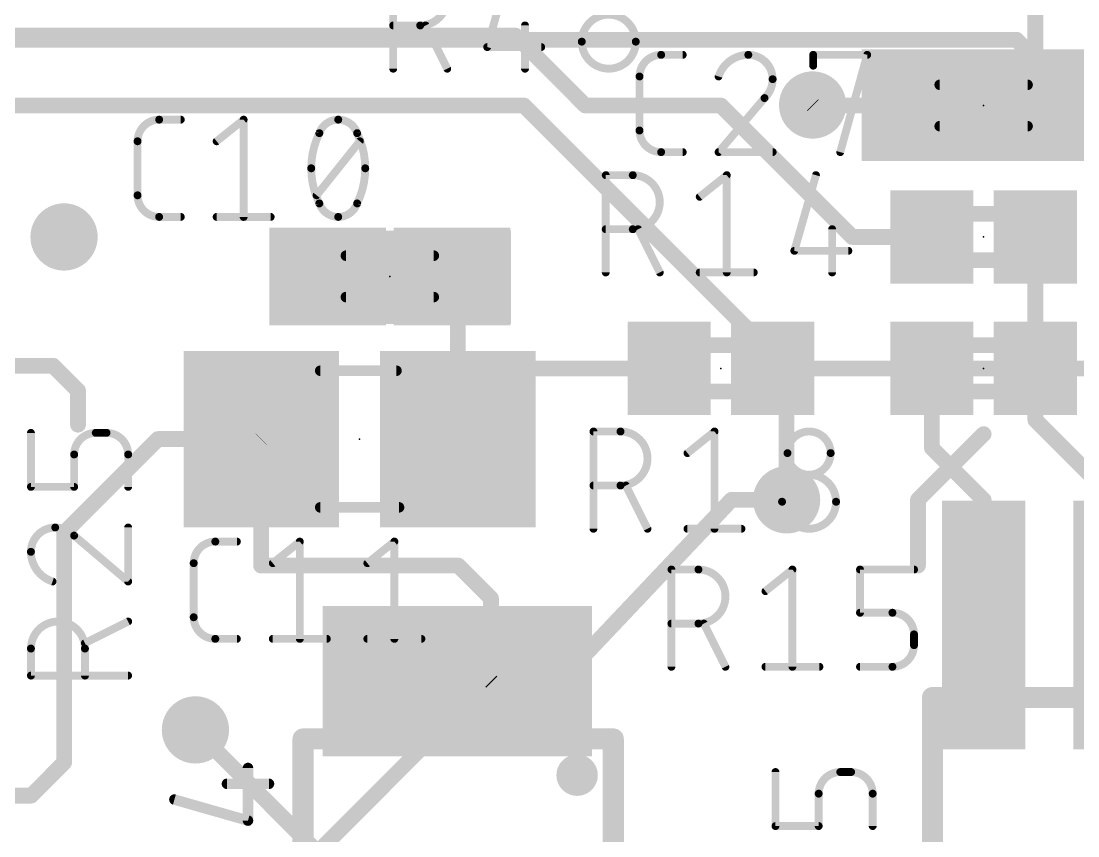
# Model space of a CAD drawing. Extents: x -2.3 to 95.2, y -2.6 to 57.4.
# Drawn here: x 30.07 to 40.28, y 15.8 to 23.67 of the extents above; entities that cross this region are included whole.
import ezdxf

# ---------------------------------------------------------------- set-up
doc = ezdxf.new("R2010")
doc.units = 0
for name, color, linetype in [('1', 12, 'CONTINUOUS'), ('16', 132, 'CONTINUOUS'), ('18', 110, 'CONTINUOUS'), ('21', 253, 'CONTINUOUS'), ('23', 53, 'CONTINUOUS'), ('25', 253, 'CONTINUOUS'), ('29', 253, 'CONTINUOUS'), ('51', 253, 'CONTINUOUS')]:
    doc.layers.add(name, color=color, linetype=linetype)

# ---------------------------------------------------------------- blocks, each defined once
blk = doc.blocks.new('RECT')
blk.add_solid([(-0.5, -0.5), (0.5, -0.5), (-0.5, 0.5), (0.5, 0.5)])
blk = doc.blocks.new('ROUNDV')
at = {"const_width": 0.5}
blk.add_lwpolyline([(0, -0.25, 1), (0, 0.25, 1), (0, -0.25)], format="xyb", dxfattribs=at)

msp = doc.modelspace()

# ---------------------------------------------------------------- linework, layer by layer
at = {"layer": '1'}
for points, const_width in [([(39.87, 24.13), (39.87, 23.03)], 0.1524), ([(34.8439, 23.5352), (29.5275, 23.5352)], 0.1524), ([(35.5191, 22.86), (34.8439, 23.5352)], 0.1524), ([(39.87, 23.03), (39.97, 22.86)], 0.1524), ([(36.83, 22.86), (35.5191, 22.86)], 0.1524), ([(38.1, 21.59), (36.83, 22.86)], 0.1524), ([(37.7212, 22.86), (37.7164, 22.8648)], 0.1524), ([(38.77, 22.86), (37.7212, 22.86)], 0.1524), ([(39.97, 22.86), (40.9575, 22.86)], 0.1524), ([(38.1, 21.59), (38.87, 21.59)], 0.1524), ([(39.87, 21.59), (39.87, 20.32)], 0.1524), ([(34.2296, 21.209), (34.2875, 21.1511)], 0.1524), ([(34.2875, 21.1511), (34.2875, 20.32)], 0.1524), ([(34.2875, 20.32), (34.2875, 19.6375)], 0.1524), ([(36.33, 20.32), (34.2875, 20.32)], 0.1524), ([(37.33, 20.32), (38.87, 20.32)], 0.1524), ([(38.87, 20.32), (38.87, 19.55)], 0.1524), ([(39.87, 20.32), (39.87, 19.82)], 0.1524), ([(39.87, 19.82), (40.64, 19.05)], 0.1524), ([(30.48, 18.73), (31.3875, 19.6375)], 0.1524), ([(31.3875, 19.6375), (32.3875, 19.6375)], 0.1524), ([(32.385, 19.635), (32.3875, 19.6375)], 0.1524), ([(32.385, 18.415), (32.385, 19.635)], 0.1524), ([(38.87, 19.55), (39.37, 19.05)], 0.1524), ([(35.265, 17.29), (36.9316, 19.05)], 0.1524), ([(36.9316, 19.05), (37.465, 19.05)], 0.1524), ([(39.37, 19.05), (39.37, 17.84)], 0.1524), ([(30.48, 16.51), (30.48, 18.73)], 0.1524), ([(34.29, 18.415), (32.385, 18.415)], 0.1524), ([(34.6075, 18.0975), (34.29, 18.415)], 0.1524), ([(34.6075, 17.2975), (34.6075, 18.0975)], 0.1524), ([(34.615, 17.29), (34.6075, 17.2975)], 0.1524), ([(33.965, 16.6804), (33.965, 17.29)], 0.15), ([(32.8421, 15.5575), (33.965, 16.6804)], 0.15), ([(30.48, 16.51), (30.1625, 16.1925)], 0.1524), ([(30.1625, 16.1925), (26.9875, 16.1925)], 0.1524)]:
    msp.add_lwpolyline(points, dxfattribs=dict(at, const_width=const_width))
for points, const_width in [([(34.8709, 23.5621, 1), (34.817, 23.5083)], 0.0762), ([(34.8439, 23.4971, 1), (34.8439, 23.5733)], 0.0762), ([(39.9028, 23.0493, 1), (39.8372, 23.0107)], 0.0762), ([(39.8319, 23.03, 1), (39.9081, 23.03)], 0.0762), ([(35.5191, 22.8981, 1), (35.5191, 22.8219)], 0.0762), ([(35.4922, 22.8331, 1), (35.5461, 22.8869)], 0.0762), ([(36.8569, 22.8869, 1), (36.8031, 22.8331)], 0.0762), ([(36.83, 22.8219, 1), (36.83, 22.8981)], 0.0762), ([(37.7434, 22.8917, 1), (37.6895, 22.8379)], 0.0762), ([(37.7212, 22.8981, 1), (37.7212, 22.8219)], 0.0762), ([(37.6943, 22.8331, 1), (37.7482, 22.8869)], 0.0762), ([(38.77, 22.8219, 1), (38.77, 22.8981)], 0.0762), ([(39.97, 22.8981, 1), (39.97, 22.8219)], 0.0762), ([(39.9372, 22.8407, 1), (40.0028, 22.8793)], 0.0762), ([(38.1, 21.6281, 1), (38.1, 21.5519)], 0.0762), ([(38.87, 21.5519, 1), (38.87, 21.6281)], 0.0762), ([(39.9081, 21.59, 1), (39.8319, 21.59)], 0.0762), ([(38.0731, 21.5631, 1), (38.1269, 21.6169)], 0.0762), ([(34.2565, 21.2359, 1), (34.2027, 21.1821)], 0.0762), ([(34.3256, 21.1511, 1), (34.2494, 21.1511)], 0.0762), ([(34.2606, 21.1242, 1), (34.3144, 21.178)], 0.0762), ([(34.3256, 20.32, 1), (34.2494, 20.32)], 0.0762), ([(34.2875, 20.3581, 1), (34.2875, 20.2819)], 0.0762), ([(34.2494, 20.32, 1), (34.3256, 20.32)], 0.0762), ([(36.33, 20.2819, 1), (36.33, 20.3581)], 0.0762), ([(37.33, 20.3581, 1), (37.33, 20.2819)], 0.0762), ([(38.9081, 20.32, 1), (38.8319, 20.32)], 0.0762), ([(38.87, 20.2819, 1), (38.87, 20.3581)], 0.0762), ([(39.9081, 20.32, 1), (39.8319, 20.32)], 0.0762), ([(39.8319, 20.32, 1), (39.9081, 20.32)], 0.0762), ([(39.8319, 19.82, 1), (39.9081, 19.82)], 0.0762), ([(39.8969, 19.8469, 1), (39.8431, 19.7931)], 0.0762), ([(31.3875, 19.6756, 1), (31.3875, 19.5994)], 0.0762), ([(31.4144, 19.6106, 1), (31.3606, 19.6644)], 0.0762), ([(32.4231, 19.635, 1), (32.3469, 19.635)], 0.0762), ([(32.3581, 19.6619, 1), (32.4119, 19.6081)], 0.0762), ([(32.4144, 19.6106, 1), (32.3606, 19.6644)], 0.0762), ([(32.3875, 19.5994, 1), (32.3875, 19.6756)], 0.0762), ([(34.2494, 19.6375, 1), (34.3256, 19.6375)], 0.0762), ([(38.8969, 19.5769, 1), (38.8431, 19.5231)], 0.0762), ([(38.8319, 19.55, 1), (38.9081, 19.55)], 0.0762), ([(36.9316, 19.0881, 1), (36.9316, 19.0119)], 0.0762), ([(36.9593, 19.0238, 1), (36.9039, 19.0762)], 0.0762), ([(37.465, 19.0119, 1), (37.465, 19.0881)], 0.0762), ([(39.4081, 19.05, 1), (39.3319, 19.05)], 0.0762), ([(39.3431, 19.0231, 1), (39.3969, 19.0769)], 0.0762), ([(30.5181, 18.73, 1), (30.4419, 18.73)], 0.0762), ([(30.4531, 18.7569, 1), (30.5069, 18.7031)], 0.0762), ([(32.385, 18.4531, 1), (32.385, 18.3769)], 0.0762), ([(34.3169, 18.4419, 1), (34.2631, 18.3881)], 0.0762), ([(34.29, 18.3769, 1), (34.29, 18.4531)], 0.0762), ([(32.3469, 18.415, 1), (32.4231, 18.415)], 0.0762), ([(34.6456, 18.0975, 1), (34.5694, 18.0975)], 0.0762), ([(34.5806, 18.0706, 1), (34.6344, 18.1244)], 0.0762), ([(39.3319, 17.84, 1), (39.4081, 17.84)], 0.0762), ([(34.6344, 17.3244, 1), (34.5806, 17.2706)], 0.0762), ([(34.0025, 17.29, 1), (33.9275, 17.29)], 0.075), ([(34.5694, 17.2975, 1), (34.6456, 17.2975)], 0.0762), ([(34.5881, 17.2631, 1), (34.6419, 17.3169)], 0.0762), ([(35.2373, 17.3162, 1), (35.2927, 17.2638)], 0.0762), ([(33.9915, 16.6539, 1), (33.9385, 16.7069)], 0.075), ([(33.9275, 16.6804, 1), (34.0025, 16.6804)], 0.075), ([(30.5069, 16.4831, 1), (30.4531, 16.5369)], 0.0762), ([(30.4419, 16.51, 1), (30.5181, 16.51)], 0.0762), ([(30.1356, 16.2194, 1), (30.1894, 16.1656)], 0.0762), ([(30.1625, 16.1544, 1), (30.1625, 16.2306)], 0.0762)]:
    msp.add_lwpolyline(points, format="xyb", dxfattribs=dict(at, const_width=const_width))
at = {"layer": '16', "const_width": 0.1524}
for points in [[(39.6875, 23.495), (20.6375, 23.495)], [(40.64, 22.5425), (39.6875, 23.495)], [(27.94, 22.86), (34.925, 22.86)], [(34.925, 22.86), (37.465, 20.32)], [(37.465, 19.05), (37.465, 20.32)], [(37.465, 20.32), (40.9575, 20.32)], [(33.3375, 15.24), (31.75, 16.8275)]]:
    msp.add_lwpolyline(points, dxfattribs=at)
at = {"layer": '16', "const_width": 0.0762}
for points in [[(39.7144, 23.5219, 1), (39.6606, 23.4681)], [(39.6875, 23.4569, 1), (39.6875, 23.5331)], [(34.9519, 22.8869, 1), (34.8981, 22.8331)], [(34.925, 22.8219, 1), (34.925, 22.8981)], [(37.5031, 20.32, 1), (37.4269, 20.32)], [(37.465, 20.3581, 1), (37.465, 20.2819)], [(37.4381, 20.2931, 1), (37.4919, 20.3469)], [(37.4269, 19.05, 1), (37.5031, 19.05)], [(31.7769, 16.8544, 1), (31.7231, 16.8006)]]:
    msp.add_lwpolyline(points, format="xyb", dxfattribs=at)
at = {"layer": '21', "const_width": 0.2032}
for points in [[(38.875, 13.84), (38.875, 17.14)], [(32.79, 16.74), (32.79, 13.74)], [(35.79, 13.74), (35.79, 16.74)]]:
    msp.add_lwpolyline(points, dxfattribs=at)
at = {"layer": '21'}
for points, const_width in [([(38.9258, 17.14, 1), (38.8242, 17.14)], 0.1016), ([(32.8408, 16.74, 1), (32.7392, 16.74)], 0.1016), ([(35.8408, 16.74, 1), (35.7392, 16.74)], 0.1016), ([(35.44, 16.29, 1), (35.44, 16.49, 1), (35.44, 16.29)], 0.2)]:
    msp.add_lwpolyline(points, format="xyb", dxfattribs=dict(at, const_width=const_width))
at = {"layer": '23'}
for p in [(39.37, 22.86), (39.37, 21.59), (33.6296, 21.209), (36.83, 20.32), (39.37, 20.32), (33.3375, 19.6375)]:
    msp.add_point(p, dxfattribs=at)
at = {"layer": '25'}
for points, const_width in [([(33.6619, 23.2156), (33.6619, 24.1554)], 0.0762), ([(34.7795, 24.1554), (34.5706, 23.4244)], 0.0762), ([(33.923, 23.6333), (33.6619, 23.6333)], 0.0762), ([(34.1841, 23.2156), (33.9752, 23.6333)], 0.0762), ([(34.9361, 23.6333), (34.9361, 23.2156)], 0.0762), ([(34.5706, 23.4244), (35.0927, 23.4244)], 0.0762), ([(36.2522, 23.3494), (36.461, 23.3494)], 0.0762), ([(37.7223, 23.245), (37.7223, 23.3494)], 0.0762), ([(37.7223, 23.3494), (38.2444, 23.3494)], 0.0762), ([(38.2444, 23.3494), (37.9833, 22.4096)], 0.0762), ([(36.0433, 22.6184), (36.0433, 23.1406)], 0.0762), ([(37.2517, 22.9317), (36.8079, 22.4096)], 0.0762), ([(31.3994, 22.7232), (31.6083, 22.7232)], 0.0762), ([(31.9551, 22.5144), (32.2162, 22.7232)], 0.0762), ([(32.2162, 22.7232), (32.2162, 21.7834)], 0.0762), ([(31.1906, 21.9923), (31.1906, 22.5144)], 0.0762), ([(32.9217, 21.9923), (33.3394, 22.5144)], 0.0762), ([(36.461, 22.4096), (36.2522, 22.4096)], 0.0762), ([(36.8079, 22.4096), (37.33, 22.4096)], 0.0762), ([(35.7167, 21.2471), (35.7167, 22.1869)], 0.0762), ([(35.7167, 22.1869), (35.9778, 22.1869)], 0.0762), ([(36.6254, 21.9781), (36.8864, 22.1869)], 0.0762), ([(36.8864, 22.1869), (36.8864, 21.2471)], 0.0762), ([(37.7486, 22.1869), (37.5398, 21.4559)], 0.0762), ([(31.6083, 21.7834), (31.3994, 21.7834)], 0.0762), ([(31.9551, 21.7834), (32.4772, 21.7834)], 0.0762), ([(35.9778, 21.6648), (35.7167, 21.6648)], 0.0762), ([(36.2388, 21.2471), (36.03, 21.6648)], 0.0762), ([(37.9053, 21.6648), (37.9053, 21.2471)], 0.0762), ([(37.5398, 21.4559), (38.0619, 21.4559)], 0.0762), ([(36.6254, 21.2471), (37.1475, 21.2471)], 0.0762), ([(30.3755, 20.3454), (29.6768, 20.3454)], 0.1524), ([(30.6151, 20.1058), (30.3755, 20.3454)], 0.1524), ([(30.6151, 19.7763), (30.6151, 20.1058)], 0.1524), ([(30.1599, 19.1753), (30.1599, 19.6974)], 0.0762), ([(30.8908, 19.6974), (30.7864, 19.6974)], 0.0762), ([(35.5981, 18.7706), (35.5981, 19.7104)], 0.0762), ([(35.5981, 19.7104), (35.8592, 19.7104)], 0.0762), ([(36.5068, 19.5016), (36.7678, 19.7104)], 0.0762), ([(36.7678, 19.7104), (36.7678, 18.7706)], 0.0762), ([(39.37, 19.685), (38.735, 19.05)], 0.1524), ([(30.5776, 19.4885), (30.5776, 19.1753)], 0.0762), ([(31.0997, 19.1753), (31.0997, 19.4885)], 0.0762), ([(30.5776, 19.1753), (30.1599, 19.1753)], 0.0762), ([(35.8592, 19.1883), (35.5981, 19.1883)], 0.0762), ([(36.1202, 18.7706), (35.9114, 19.1883)], 0.0762), ([(38.735, 19.05), (38.735, 18.415)], 0.1524), ([(31.0997, 18.2609), (31.0997, 18.783)], 0.0762), ([(36.5068, 18.7706), (37.0289, 18.7706)], 0.0762), ([(30.5776, 18.7047), (31.0997, 18.2609)], 0.0762), ([(31.9422, 18.6469), (32.151, 18.6469)], 0.0762), ([(32.4979, 18.4381), (32.7589, 18.6469)], 0.0762), ([(32.7589, 18.6469), (32.7589, 17.7071)], 0.0762), ([(33.4123, 18.4381), (33.6733, 18.6469)], 0.0762), ([(33.6733, 18.6469), (33.6733, 17.7071)], 0.0762), ([(31.7333, 17.9159), (31.7333, 18.4381)], 0.0762), ([(36.3517, 17.4371), (36.3517, 18.3769)], 0.0762), ([(36.3517, 18.3769), (36.6128, 18.3769)], 0.0762), ([(37.2604, 18.1681), (37.5214, 18.3769)], 0.0762), ([(37.5214, 18.3769), (37.5214, 17.4371)], 0.0762), ([(38.1748, 17.9592), (38.1748, 18.3769)], 0.0762), ([(38.1748, 18.3769), (38.6969, 18.3769)], 0.0762), ([(38.4881, 17.9592), (38.1748, 17.9592)], 0.0762), ([(31.0997, 17.8743), (30.682, 17.6654)], 0.0762), ([(36.6128, 17.8548), (36.3517, 17.8548)], 0.0762), ([(36.8738, 17.4371), (36.665, 17.8548)], 0.0762), ([(38.6969, 17.6459), (38.6969, 17.7504)], 0.0762), ([(32.151, 17.7071), (31.9422, 17.7071)], 0.0762), ([(32.4979, 17.7071), (33.02, 17.7071)], 0.0762), ([(33.4123, 17.7071), (33.9344, 17.7071)], 0.0762), ([(30.1599, 17.3522), (30.1599, 17.6132)], 0.0762), ([(30.682, 17.6132), (30.682, 17.3522)], 0.0762), ([(37.2604, 17.4371), (37.7825, 17.4371)], 0.0762), ([(38.1748, 17.4371), (38.4881, 17.4371)], 0.0762), ([(31.0997, 17.3522), (30.1599, 17.3522)], 0.0762), ([(32.258, 15.9512), (32.258, 16.4592)], 0.1016), ([(37.3575, 15.8983), (37.3575, 16.4204)], 0.0762), ([(38.0885, 16.4204), (37.984, 16.4204)], 0.0762), ([(32.0548, 16.3068), (32.4612, 16.3068)], 0.1016), ([(37.7752, 16.2115), (37.7752, 15.8983)], 0.0762), ([(38.2973, 15.8983), (38.2973, 16.2115)], 0.0762), ([(31.5468, 16.1544), (32.258, 15.9512)], 0.1016), ([(37.7752, 15.8983), (37.3575, 15.8983)], 0.0762)]:
    msp.add_lwpolyline(points, dxfattribs=dict(at, const_width=const_width))
for points, const_width in [([(33.923, 23.6333, 1), (33.923, 24.1554)], 0.0762), ([(36.0071, 23.4767, 1), (35.485, 23.4767)], 0.0762), ([(33.6619, 23.6523, 1), (33.6619, 23.6142)], 0.0381), ([(33.923, 23.6523, 1), (33.923, 23.6142)], 0.0381), ([(33.923, 23.6142, 1), (33.923, 23.6523)], 0.0381), ([(33.9922, 23.6418, 1), (33.9582, 23.6248)], 0.0381), ([(34.9552, 23.6333, 1), (34.9171, 23.6333)], 0.0381), ([(35.485, 23.4767, 1), (36.0071, 23.4767)], 0.0762), ([(35.5041, 23.4767, 1), (35.466, 23.4767)], 0.0381), ([(36.0262, 23.4767, 1), (35.9881, 23.4767)], 0.0381), ([(34.5706, 23.4435, 1), (34.5706, 23.4054)], 0.0381), ([(34.5523, 23.4297, 1), (34.589, 23.4192)], 0.0381), ([(35.0927, 23.4054, 1), (35.0927, 23.4435)], 0.0381), ([(35.466, 23.4767, 1), (35.5041, 23.4767)], 0.0381), ([(35.9881, 23.4767, 1), (36.0262, 23.4767)], 0.0381), ([(36.2522, 23.3494, 0.4142), (36.0433, 23.1406)], 0.0762), ([(36.2522, 23.3685, 1), (36.2522, 23.3304)], 0.0381), ([(36.2522, 23.3304, 1), (36.2522, 23.3684)], 0.0381), ([(36.461, 23.3304, 1), (36.461, 23.3685)], 0.0381), ([(37.0951, 23.3494, 0.3252), (36.8079, 23.1406)], 0.0762), ([(37.0951, 23.3685, 1), (37.0951, 23.3304)], 0.0381), ([(37.33, 23.1145, 0.4142), (37.0951, 23.3494)], 0.0762), ([(37.0951, 23.3304, 1), (37.0951, 23.3684)], 0.0381), ([(37.7223, 23.3685, 1), (37.7223, 23.3304)], 0.0381), ([(37.7413, 23.3494, 1), (37.7032, 23.3494)], 0.0381), ([(38.2628, 23.3443, 1), (38.226, 23.3545)], 0.0381), ([(38.2444, 23.3304, 1), (38.2444, 23.3685)], 0.0381), ([(33.6429, 23.2156, 1), (33.681, 23.2156)], 0.0381), ([(34.167, 23.2071, 1), (34.2011, 23.2241)], 0.0381), ([(34.9171, 23.2156, 1), (34.9552, 23.2156)], 0.0381), ([(37.7032, 23.245, 1), (37.7413, 23.245)], 0.0381), ([(36.0624, 23.1406, 1), (36.0243, 23.1406)], 0.0381), ([(36.0243, 23.1406, 1), (36.0624, 23.1406)], 0.0381), ([(36.7898, 23.1464, 1), (36.826, 23.1347)], 0.0381), ([(37.2517, 22.9317, 0.2052), (37.33, 23.1145)], 0.0762), ([(37.3491, 23.1144, 1), (37.311, 23.1145)], 0.0381), ([(37.311, 23.1145, 1), (37.3491, 23.1145)], 0.0381), ([(37.2385, 22.9455, 1), (37.2648, 22.9179)], 0.0381), ([(37.2662, 22.9194, 1), (37.2372, 22.944)], 0.0381), ([(31.3994, 22.7232, 0.4142), (31.1906, 22.5144)], 0.0762), ([(31.3994, 22.7423, 1), (31.3994, 22.7042)], 0.0381), ([(31.3994, 22.7042, 1), (31.3994, 22.7423)], 0.0381), ([(31.6083, 22.7042, 1), (31.6083, 22.7423)], 0.0381), ([(32.2352, 22.7232, 1), (32.1971, 22.7232)], 0.0381), ([(32.2281, 22.7084, 1), (32.2043, 22.7381)], 0.0381), ([(33.1306, 22.7232, 0.3205), (32.9479, 22.5927)], 0.0762), ([(33.1306, 22.7423, 1), (33.1306, 22.7042)], 0.0381), ([(33.3133, 22.5927, 0.3205), (33.1306, 22.7232)], 0.0762), ([(33.1306, 22.7042, 1), (33.1306, 22.7423)], 0.0381), ([(32.9479, 22.5927, 0.1139), (32.8695, 22.2533)], 0.0762), ([(32.9298, 22.5989, 1), (32.9659, 22.5865)], 0.0381), ([(32.965, 22.5844, 1), (32.9307, 22.601)], 0.0381), ([(33.3916, 22.2533, 0.1139), (33.3133, 22.5927)], 0.0762), ([(33.3305, 22.601, 1), (33.2962, 22.5844)], 0.0381), ([(33.2953, 22.5865, 1), (33.3313, 22.5989)], 0.0381), ([(36.0433, 22.6184, 0.4142), (36.2522, 22.4096)], 0.0762), ([(36.0624, 22.6184, 1), (36.0243, 22.6184)], 0.0381), ([(36.0243, 22.6184, 1), (36.0624, 22.6184)], 0.0381), ([(31.2096, 22.5144, 1), (31.1715, 22.5144)], 0.0381), ([(31.1715, 22.5144, 1), (31.2096, 22.5144)], 0.0381), ([(31.9432, 22.5293, 1), (31.967, 22.4995)], 0.0381), ([(33.3543, 22.5025, 1), (33.3246, 22.5263)], 0.0381), ([(36.2522, 22.4287, 1), (36.2522, 22.3906)], 0.0381), ([(36.2522, 22.3906, 1), (36.2522, 22.4287)], 0.0381), ([(36.461, 22.3906, 1), (36.461, 22.4287)], 0.0381), ([(36.8079, 22.4287, 1), (36.8079, 22.3906)], 0.0381), ([(36.7934, 22.4219, 1), (36.8224, 22.3973)], 0.0381), ([(37.33, 22.3906, 1), (37.33, 22.4287)], 0.0381), ([(37.965, 22.4147, 1), (38.0017, 22.4045)], 0.0381), ([(32.8695, 22.2533, 0.1139), (32.9479, 21.914)], 0.0762), ([(32.8886, 22.2533, 1), (32.8505, 22.2533)], 0.0381), ([(32.8505, 22.2533, 1), (32.8886, 22.2533)], 0.0381), ([(33.3133, 21.914, 0.1139), (33.3916, 22.2533)], 0.0762), ([(33.4107, 22.2533, 1), (33.3726, 22.2533)], 0.0381), ([(33.3726, 22.2533, 1), (33.4107, 22.2533)], 0.0381), ([(35.7358, 22.1869, 1), (35.6977, 22.1869)], 0.0381), ([(35.7167, 22.206, 1), (35.7167, 22.1679)], 0.0381), ([(35.9778, 21.6648, 1), (35.9778, 22.1869)], 0.0762), ([(35.9778, 22.206, 1), (35.9778, 22.1679)], 0.0381), ([(35.9778, 22.1679, 1), (35.9778, 22.206)], 0.0381), ([(36.9055, 22.1869, 1), (36.8674, 22.1869)], 0.0381), ([(36.8983, 22.172, 1), (36.8745, 22.2018)], 0.0381), ([(37.767, 22.1817, 1), (37.7303, 22.1921)], 0.0381), ([(31.1906, 21.9923, 0.4142), (31.3994, 21.7834)], 0.0762), ([(31.2096, 21.9923, 1), (31.1715, 21.9923)], 0.0381), ([(31.1715, 21.9923, 1), (31.2096, 21.9923)], 0.0381), ([(32.9069, 22.0042, 1), (32.9366, 21.9804)], 0.0381), ([(36.6135, 21.9929, 1), (36.6373, 21.9632)], 0.0381), ([(32.9659, 21.9201, 1), (32.9298, 21.9078)], 0.0381), ([(32.9479, 21.914, 0.3205), (33.1306, 21.7834)], 0.0762), ([(32.9307, 21.9056, 1), (32.965, 21.9223)], 0.0381), ([(33.1306, 21.7834, 0.3205), (33.3133, 21.914)], 0.0762), ([(33.2962, 21.9223, 1), (33.3305, 21.9056)], 0.0381), ([(33.3313, 21.9078, 1), (33.2953, 21.9201)], 0.0381), ([(31.3994, 21.8025, 1), (31.3994, 21.7644)], 0.0381), ([(31.3994, 21.7644, 1), (31.3994, 21.8025)], 0.0381), ([(31.6083, 21.7644, 1), (31.6083, 21.8025)], 0.0381), ([(31.9551, 21.8025, 1), (31.9551, 21.7644)], 0.0381), ([(32.1971, 21.7834, 1), (32.2352, 21.7834)], 0.0381), ([(32.4772, 21.7644, 1), (32.4772, 21.8025)], 0.0381), ([(33.1306, 21.8025, 1), (33.1306, 21.7644)], 0.0381), ([(33.1306, 21.7644, 1), (33.1306, 21.8025)], 0.0381), ([(35.7167, 21.6838, 1), (35.7167, 21.6457)], 0.0381), ([(35.9778, 21.6838, 1), (35.9778, 21.6457)], 0.0381), ([(35.9778, 21.6457, 1), (35.9778, 21.6838)], 0.0381), ([(36.047, 21.6733, 1), (36.0129, 21.6563)], 0.0381), ([(37.9243, 21.6648, 1), (37.8862, 21.6648)], 0.0381), ([(37.5398, 21.475, 1), (37.5398, 21.4369)], 0.0381), ([(37.5215, 21.4612, 1), (37.5581, 21.4507)], 0.0381), ([(38.0619, 21.4369, 1), (38.0619, 21.475)], 0.0381), ([(35.6977, 21.2471, 1), (35.7358, 21.2471)], 0.0381), ([(36.2218, 21.2386, 1), (36.2559, 21.2556)], 0.0381), ([(36.6254, 21.2661, 1), (36.6254, 21.228)], 0.0381), ([(36.8674, 21.2471, 1), (36.9055, 21.2471)], 0.0381), ([(37.1475, 21.228, 1), (37.1475, 21.2661)], 0.0381), ([(37.8862, 21.2471, 1), (37.9243, 21.2471)], 0.0381), ([(30.4025, 20.3723, 1), (30.3486, 20.3184)], 0.0762), ([(30.3755, 20.3073, 1), (30.3755, 20.3835)], 0.0762), ([(30.6532, 20.1058, 1), (30.577, 20.1058)], 0.0762), ([(30.5881, 20.0789, 1), (30.642, 20.1327)], 0.0762), ([(30.1789, 19.6974, 1), (30.1408, 19.6974)], 0.0381), ([(30.577, 19.7763, 1), (30.6532, 19.7763)], 0.0762), ([(30.7864, 19.6974, 0.4142), (30.5776, 19.4885)], 0.0762), ([(30.7864, 19.7164, 1), (30.7864, 19.6783)], 0.0381), ([(30.7864, 19.6783, 1), (30.7864, 19.7164)], 0.0381), ([(31.0997, 19.4885, 0.4142), (30.8908, 19.6974)], 0.0762), ([(30.8908, 19.7164, 1), (30.8908, 19.6783)], 0.0381), ([(30.8908, 19.6783, 1), (30.8908, 19.7164)], 0.0381), ([(35.6172, 19.7104, 1), (35.5791, 19.7104)], 0.0381), ([(35.5981, 19.7294, 1), (35.5981, 19.6913)], 0.0381), ([(35.8592, 19.1883, 1), (35.8592, 19.7104)], 0.0762), ([(35.8592, 19.7294, 1), (35.8592, 19.6913)], 0.0381), ([(35.8592, 19.6913, 1), (35.8592, 19.7294)], 0.0381), ([(36.7869, 19.7104, 1), (36.7488, 19.7104)], 0.0381), ([(36.7797, 19.6955, 1), (36.7559, 19.7253)], 0.0381), ([(37.8911, 19.5016, 1), (37.4734, 19.5016)], 0.0762), ([(39.3969, 19.6581, 1), (39.3431, 19.7119)], 0.0762), ([(30.5966, 19.4885, 1), (30.5585, 19.4885)], 0.0381), ([(31.1187, 19.4885, 1), (31.0806, 19.4885)], 0.0381), ([(36.4949, 19.5164, 1), (36.5187, 19.4867)], 0.0381), ([(37.4734, 19.5016, 1), (37.8911, 19.5016)], 0.0762), ([(37.4924, 19.5016, 1), (37.4543, 19.5016)], 0.0381), ([(37.4543, 19.5016, 1), (37.4924, 19.5016)], 0.0381), ([(37.9101, 19.5016, 1), (37.872, 19.5016)], 0.0381), ([(37.872, 19.5016, 1), (37.9101, 19.5016)], 0.0381), ([(30.5585, 19.4885, 1), (30.5966, 19.4885)], 0.0381), ([(31.0806, 19.4885, 1), (31.1187, 19.4885)], 0.0381), ([(37.9433, 19.0317, 1), (37.4212, 19.0317)], 0.0762), ([(30.1599, 19.1943, 1), (30.1599, 19.1562)], 0.0381), ([(30.5776, 19.1562, 1), (30.5776, 19.1943)], 0.0381), ([(35.5981, 19.2073, 1), (35.5981, 19.1692)], 0.0381), ([(35.8592, 19.2073, 1), (35.8592, 19.1692)], 0.0381), ([(35.8592, 19.1692, 1), (35.8592, 19.2073)], 0.0381), ([(35.9284, 19.1968, 1), (35.8943, 19.1798)], 0.0381), ([(30.1408, 19.1753, 1), (30.1789, 19.1753)], 0.0381), ([(30.5585, 19.1753, 1), (30.5966, 19.1753)], 0.0381), ([(31.0806, 19.1753, 1), (31.1187, 19.1753)], 0.0381), ([(38.7731, 19.05, 1), (38.6969, 19.05)], 0.0762), ([(38.7081, 19.0769, 1), (38.7619, 19.0231)], 0.0762), ([(37.4402, 19.0317, 1), (37.4021, 19.0317)], 0.0381), ([(37.4021, 19.0317, 1), (37.4402, 19.0317)], 0.0381), ([(37.4212, 19.0317, 1), (37.9433, 19.0317)], 0.0762), ([(37.9623, 19.0317, 1), (37.9242, 19.0317)], 0.0381), ([(37.9242, 19.0317, 1), (37.9623, 19.0317)], 0.0381), ([(30.3948, 18.783, 0.4142), (30.1599, 18.548)], 0.0762), ([(30.5776, 18.7047, 0.2053), (30.3948, 18.783)], 0.0762), ([(30.3948, 18.802, 1), (30.3948, 18.7639)], 0.0381), ([(30.3948, 18.7639, 1), (30.3948, 18.802)], 0.0381), ([(31.1187, 18.783, 1), (31.0806, 18.783)], 0.0381), ([(36.1032, 18.7621, 1), (36.1372, 18.7791)], 0.0381), ([(36.5068, 18.7897, 1), (36.5068, 18.7516)], 0.0381), ([(37.0289, 18.7516, 1), (37.0289, 18.7897)], 0.0381), ([(30.5899, 18.7192, 1), (30.5652, 18.6901)], 0.0381), ([(30.5638, 18.6915, 1), (30.5913, 18.7178)], 0.0381), ([(35.5791, 18.7706, 1), (35.6172, 18.7706)], 0.0381), ([(36.7488, 18.7706, 1), (36.7869, 18.7706)], 0.0381), ([(31.9422, 18.6469, 0.4142), (31.7333, 18.4381)], 0.0762), ([(31.9422, 18.666, 1), (31.9422, 18.6279)], 0.0381), ([(31.9422, 18.6279, 1), (31.9422, 18.6659)], 0.0381), ([(32.151, 18.6279, 1), (32.151, 18.666)], 0.0381), ([(32.778, 18.6469, 1), (32.7399, 18.6469)], 0.0381), ([(32.7708, 18.632, 1), (32.747, 18.6618)], 0.0381), ([(33.6924, 18.6469, 1), (33.6543, 18.6469)], 0.0381), ([(33.6852, 18.632, 1), (33.6614, 18.6618)], 0.0381), ([(30.1789, 18.548, 1), (30.1408, 18.548)], 0.0381), ([(30.1408, 18.548, 1), (30.1789, 18.548)], 0.0381), ([(30.1599, 18.548, 0.3252), (30.3687, 18.2609)], 0.0762), ([(31.7524, 18.4381, 1), (31.7143, 18.4381)], 0.0381), ([(31.7143, 18.4381, 1), (31.7524, 18.4381)], 0.0381), ([(32.486, 18.4529, 1), (32.5098, 18.4232)], 0.0381), ([(33.4004, 18.4529, 1), (33.4242, 18.4232)], 0.0381), ([(36.3517, 18.3959, 1), (36.3517, 18.3578)], 0.0381), ([(36.3708, 18.3769, 1), (36.3327, 18.3769)], 0.0381), ([(36.6128, 17.8548, 1), (36.6128, 18.3769)], 0.0762), ([(36.6128, 18.3959, 1), (36.6128, 18.3578)], 0.0381), ([(36.6128, 18.3578, 1), (36.6128, 18.3959)], 0.0381), ([(37.5405, 18.3769, 1), (37.5024, 18.3769)], 0.0381), ([(37.5333, 18.362, 1), (37.5095, 18.3918)], 0.0381), ([(38.1938, 18.3769, 1), (38.1557, 18.3769)], 0.0381), ([(38.1748, 18.3959, 1), (38.1748, 18.3578)], 0.0381), ([(38.6969, 18.415, 1), (38.7731, 18.415)], 0.0762), ([(38.6969, 18.3578, 1), (38.6969, 18.3959)], 0.0381), ([(30.3628, 18.2427, 1), (30.3746, 18.279)], 0.0381), ([(31.0873, 18.2463, 1), (31.112, 18.2754)], 0.0381), ([(31.0806, 18.2609, 1), (31.1187, 18.2609)], 0.0381), ([(37.2485, 18.1829, 1), (37.2723, 18.1532)], 0.0381), ([(38.1748, 17.9783, 1), (38.1748, 17.9402)], 0.0381), ([(38.4881, 17.9783, 1), (38.4881, 17.9402)], 0.0381), ([(38.6969, 17.7504, 0.4142), (38.4881, 17.9592)], 0.0762), ([(38.4881, 17.9402, 1), (38.4881, 17.9783)], 0.0381), ([(30.682, 17.6132, 1), (30.1599, 17.6132)], 0.0762), ([(31.1082, 17.8572, 1), (31.0911, 17.8913)], 0.0381), ([(31.7333, 17.9159, 0.4142), (31.9422, 17.7071)], 0.0762), ([(31.7524, 17.9159, 1), (31.7143, 17.9159)], 0.0381), ([(31.7143, 17.9159, 1), (31.7524, 17.9159)], 0.0381), ([(36.3517, 17.8738, 1), (36.3517, 17.8357)], 0.0381), ([(36.6128, 17.8738, 1), (36.6128, 17.8357)], 0.0381), ([(36.6128, 17.8357, 1), (36.6128, 17.8738)], 0.0381), ([(36.682, 17.8633, 1), (36.6479, 17.8463)], 0.0381), ([(38.1557, 17.9592, 1), (38.1938, 17.9592)], 0.0381), ([(38.7159, 17.7504, 1), (38.6778, 17.7504)], 0.0381), ([(30.6735, 17.6825, 1), (30.6905, 17.6484)], 0.0381), ([(31.9422, 17.7262, 1), (31.9422, 17.6881)], 0.0381), ([(31.9422, 17.6881, 1), (31.9422, 17.7262)], 0.0381), ([(32.151, 17.6881, 1), (32.151, 17.7262)], 0.0381), ([(32.4979, 17.7262, 1), (32.4979, 17.6881)], 0.0381), ([(32.7399, 17.7071, 1), (32.778, 17.7071)], 0.0381), ([(33.02, 17.6881, 1), (33.02, 17.7262)], 0.0381), ([(33.4123, 17.7262, 1), (33.4123, 17.6881)], 0.0381), ([(33.6543, 17.7071, 1), (33.6924, 17.7071)], 0.0381), ([(33.9344, 17.6881, 1), (33.9344, 17.7262)], 0.0381), ([(38.4881, 17.4371, 0.4142), (38.6969, 17.6459)], 0.0762), ([(38.6778, 17.7504, 1), (38.7159, 17.7504)], 0.0381), ([(38.7159, 17.6459, 1), (38.6778, 17.6459)], 0.0381), ([(30.1789, 17.6132, 1), (30.1408, 17.6132)], 0.0381), ([(30.1408, 17.6132, 1), (30.1789, 17.6132)], 0.0381), ([(30.701, 17.6132, 1), (30.6629, 17.6132)], 0.0381), ([(30.6629, 17.6132, 1), (30.701, 17.6132)], 0.0381), ([(38.6778, 17.6459, 1), (38.7159, 17.6459)], 0.0381), ([(37.2604, 17.4562, 1), (37.2604, 17.4181)], 0.0381), ([(37.7825, 17.4181, 1), (37.7825, 17.4562)], 0.0381), ([(38.1748, 17.4562, 1), (38.1748, 17.4181)], 0.0381), ([(38.4881, 17.4562, 1), (38.4881, 17.4181)], 0.0381), ([(38.4881, 17.4181, 1), (38.4881, 17.4562)], 0.0381), ([(30.1408, 17.3522, 1), (30.1789, 17.3522)], 0.0381), ([(30.1599, 17.3712, 1), (30.1599, 17.3331)], 0.0381), ([(30.6629, 17.3522, 1), (30.701, 17.3522)], 0.0381), ([(31.0997, 17.3331, 1), (31.0997, 17.3712)], 0.0381), ([(36.3327, 17.4371, 1), (36.3708, 17.4371)], 0.0381), ([(36.8568, 17.4286, 1), (36.8909, 17.4456)], 0.0381), ([(37.5024, 17.4371, 1), (37.5405, 17.4371)], 0.0381), ([(32.2834, 16.4592, 1), (32.2326, 16.4592)], 0.0508), ([(37.3766, 16.4204, 1), (37.3385, 16.4204)], 0.0381), ([(37.984, 16.4204, 0.4142), (37.7752, 16.2115)], 0.0762), ([(37.984, 16.4394, 1), (37.984, 16.4013)], 0.0381), ([(37.984, 16.4013, 1), (37.984, 16.4394)], 0.0381), ([(38.2973, 16.2115, 0.4142), (38.0885, 16.4204)], 0.0762), ([(38.0885, 16.4394, 1), (38.0885, 16.4013)], 0.0381), ([(38.0885, 16.4013, 1), (38.0885, 16.4394)], 0.0381), ([(32.0548, 16.3322, 1), (32.0548, 16.2814)], 0.0508), ([(32.4612, 16.2814, 1), (32.4612, 16.3322)], 0.0508), ([(37.7942, 16.2115, 1), (37.7561, 16.2115)], 0.0381), ([(38.3163, 16.2115, 1), (38.2782, 16.2115)], 0.0381), ([(31.5538, 16.1788, 1), (31.5398, 16.13)], 0.0508), ([(37.7561, 16.2115, 1), (37.7942, 16.2115)], 0.0381), ([(38.2782, 16.2115, 1), (38.3163, 16.2115)], 0.0381), ([(32.2326, 15.9512, 1), (32.2834, 15.9512)], 0.0508), ([(32.251, 15.9268, 1), (32.265, 15.9756)], 0.0508), ([(37.3575, 15.9173, 1), (37.3575, 15.8792)], 0.0381), ([(37.3385, 15.8983, 1), (37.3766, 15.8983)], 0.0381), ([(37.7561, 15.8983, 1), (37.7942, 15.8983)], 0.0381), ([(37.7752, 15.8792, 1), (37.7752, 15.9173)], 0.0381), ([(38.2782, 15.8983, 1), (38.3163, 15.8983)], 0.0381)]:
    msp.add_lwpolyline(points, format="xyb", dxfattribs=dict(at, const_width=const_width))
at = {"layer": '51'}
for points, const_width in [([(38.945, 23.06), (39.795, 23.06)], 0.1016), ([(39.795, 22.66), (38.945, 22.66)], 0.1016), ([(39.125, 21.814), (39.615, 21.814)], 0.1524), ([(33.2046, 21.409), (34.0546, 21.409)], 0.1016), ([(39.615, 21.366), (39.125, 21.366)], 0.1524), ([(34.0546, 21.009), (33.2046, 21.009)], 0.1016), ([(36.585, 20.544), (37.075, 20.544)], 0.1524), ([(39.125, 20.544), (39.615, 20.544)], 0.1524), ([(33.6935, 20.2975), (32.9565, 20.2975)], 0.1016), ([(37.075, 20.096), (36.585, 20.096)], 0.1524), ([(39.615, 20.096), (39.125, 20.096)], 0.1524), ([(33.7185, 18.9775), (32.9565, 18.9775)], 0.1016), ([(38.875, 17.14), (47.485, 17.14)], 0.2032), ([(35.79, 16.74), (32.79, 16.74)], 0.2032)]:
    msp.add_lwpolyline(points, dxfattribs=dict(at, const_width=const_width))
for points, const_width in [([(38.945, 23.0854, 1), (38.945, 23.0346)], 0.0508), ([(39.795, 23.0346, 1), (39.795, 23.0854)], 0.0508), ([(38.945, 22.6854, 1), (38.945, 22.6346)], 0.0508), ([(39.795, 22.6346, 1), (39.795, 22.6854)], 0.0508), ([(39.125, 21.8521, 1), (39.125, 21.7759)], 0.0762), ([(39.615, 21.7759, 1), (39.615, 21.8521)], 0.0762), ([(33.2046, 21.4344, 1), (33.2046, 21.3836)], 0.0508), ([(34.0546, 21.3836, 1), (34.0546, 21.4344)], 0.0508), ([(39.125, 21.4041, 1), (39.125, 21.3279)], 0.0762), ([(39.615, 21.3279, 1), (39.615, 21.4041)], 0.0762), ([(33.2046, 21.0344, 1), (33.2046, 20.9836)], 0.0508), ([(34.0546, 20.9836, 1), (34.0546, 21.0344)], 0.0508), ([(36.585, 20.5821, 1), (36.585, 20.5059)], 0.0762), ([(37.075, 20.5059, 1), (37.075, 20.5821)], 0.0762), ([(39.125, 20.5821, 1), (39.125, 20.5059)], 0.0762), ([(39.615, 20.5059, 1), (39.615, 20.5821)], 0.0762), ([(32.9565, 20.3229, 1), (32.9565, 20.2721)], 0.0508), ([(33.6935, 20.2721, 1), (33.6935, 20.3229)], 0.0508), ([(36.585, 20.1341, 1), (36.585, 20.0579)], 0.0762), ([(37.075, 20.0579, 1), (37.075, 20.1341)], 0.0762), ([(39.125, 20.1341, 1), (39.125, 20.0579)], 0.0762), ([(39.615, 20.0579, 1), (39.615, 20.1341)], 0.0762), ([(32.9565, 19.0029, 1), (32.9565, 18.9521)], 0.0508), ([(33.7185, 18.9521, 1), (33.7185, 19.0029)], 0.0508), ([(38.875, 17.1908, 1), (38.875, 17.0892)], 0.1016), ([(32.79, 16.7908, 1), (32.79, 16.6892)], 0.1016), ([(35.79, 16.6892, 1), (35.79, 16.7908)], 0.1016)]:
    msp.add_lwpolyline(points, format="xyb", dxfattribs=dict(at, const_width=const_width))

# ---------------------------------------------------------------- block references
at = {"layer": '1', "rotation": 180}
for p, xscale, yscale in [((38.77, 22.86), 0.925, 0.74), ((39.97, 22.86), 0.925, 0.74), ((33.0296, 21.209), 0.925, 0.74), ((34.2296, 21.209), 0.925, 0.74), ((38.87, 20.32), 0.6, 0.7), ((39.87, 20.32), 0.6, 0.7), ((32.3875, 19.6375), 1.3, 1.5), ((34.2875, 19.6375), 1.3, 1.5), ((33.315, 17.29), 0.4, 1.2), ((33.965, 17.29), 0.4, 1.2), ((34.615, 17.29), 0.4, 1.2), ((35.265, 17.29), 0.4, 1.2)]:
    msp.add_blockref('RECT', p, dxfattribs=dict(at, xscale=xscale, yscale=yscale))
at = {"layer": '1', "xscale": 0.6}
for p, yscale in [((38.87, 21.59), 0.7), ((39.87, 21.59), 0.7), ((36.33, 20.32), 0.7), ((37.33, 20.32), 0.7), ((39.37, 17.84), 2.2)]:
    msp.add_blockref('RECT', p, dxfattribs=dict(at, yscale=yscale))
at = {"layer": '18', "xscale": 0.65, "yscale": 0.65}
for p in [(37.7164, 22.8648), (37.7164, 22.8648), (30.48, 21.59), (30.48, 21.59), (37.465, 19.05), (37.465, 19.05), (31.75, 16.8275), (31.75, 16.8275)]:
    msp.add_blockref('ROUNDV', p, dxfattribs=at)
at = {"layer": '29'}
for p, xscale, yscale in [((39.3775, 22.864), 2.3766, 1.0803), ((38.87, 21.59), 0.8032, 0.9032), ((39.87, 21.59), 0.8032, 0.9032), ((33.65, 21.2), 2.3, 0.9), ((36.33, 20.32), 0.8032, 0.9032), ((37.33, 20.32), 0.8032, 0.9032), ((39.37, 17.84), 0.8032, 2.4032), ((40.64, 17.84), 0.8032, 2.4032), ((34.2818, 17.2983), 2.6032, 1.4555)]:
    msp.add_blockref('RECT', p, dxfattribs=dict(at, xscale=xscale, yscale=yscale))
at = {"layer": '29', "rotation": 180}
for p, xscale, yscale in [((38.77, 22.86), 1.1282, 0.9432), ((39.97, 22.86), 1.1282, 0.9432), ((33.0296, 21.209), 1.1282, 0.9432), ((34.2296, 21.209), 1.1282, 0.9432), ((38.87, 20.32), 0.8032, 0.9032), ((39.87, 20.32), 0.8032, 0.9032), ((32.3875, 19.6375), 1.5032, 1.7032), ((34.2875, 19.6375), 1.5032, 1.7032), ((33.315, 17.29), 0.6032, 1.4032), ((33.965, 17.29), 0.6032, 1.4032), ((34.615, 17.29), 0.6032, 1.4032), ((35.265, 17.29), 0.6032, 1.4032)]:
    msp.add_blockref('RECT', p, dxfattribs=dict(at, xscale=xscale, yscale=yscale))
at = {"layer": '51', "rotation": 180}
for p, xscale, yscale in [((39.0075, 22.86), 0.275, 0.5), ((39.7325, 22.86), 0.275, 0.5), ((33.2671, 21.209), 0.275, 0.5), ((33.9921, 21.209), 0.275, 0.5), ((38.9612, 20.3249), 0.3, 0.5999), ((39.774, 20.3249), 0.3, 0.5999), ((32.6069, 19.6364), 0.7501, 1.4501), ((34.0547, 19.6364), 0.7501, 1.4501), ((33.315, 17.24), 0.3, 0.9), ((33.965, 17.24), 0.3, 0.9), ((34.615, 17.24), 0.3, 0.9), ((35.265, 17.24), 0.3, 0.9)]:
    msp.add_blockref('RECT', p, dxfattribs=dict(at, xscale=xscale, yscale=yscale))
at = {"layer": '51'}
for p, xscale, yscale in [((38.966, 21.5852), 0.3, 0.5999), ((39.7788, 21.5852), 0.3, 0.5999), ((36.426, 20.3152), 0.3, 0.5999), ((37.2388, 20.3152), 0.3, 0.5999), ((39.37, 17.7901), 0.4902, 1.1001)]:
    msp.add_blockref('RECT', p, dxfattribs=dict(at, xscale=xscale, yscale=yscale))

doc.saveas('drawing.dxf')
